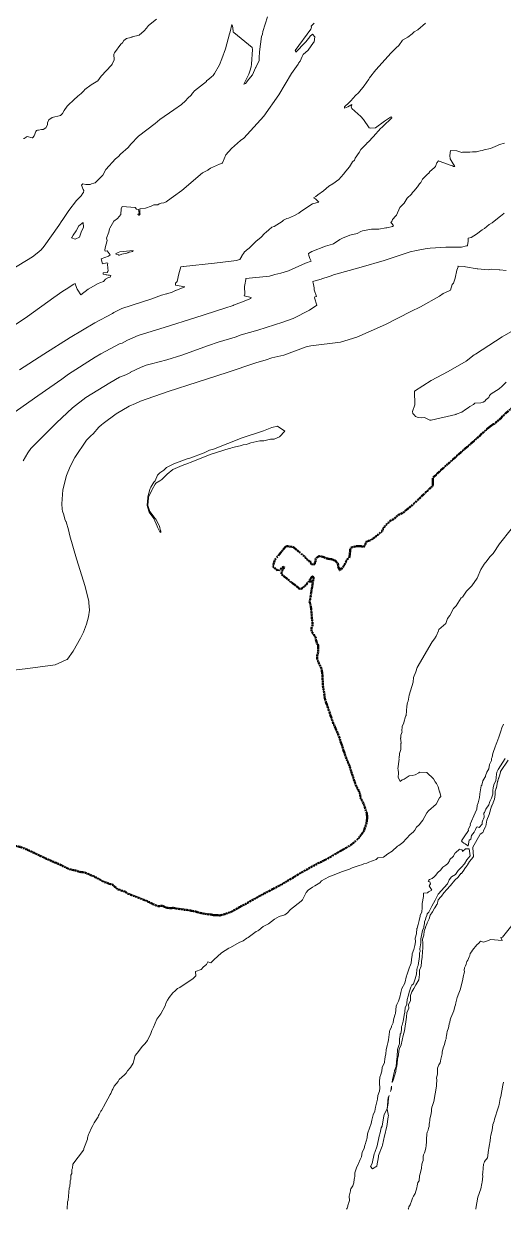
# Model space of a CAD drawing. Header units: metres. Extents: x 808604 to 810125, y 9157736 to 9158882.
# Drawn here: x 809491 to 809715, y 9157743 to 9158294 of the extents above; entities that cross this region are included whole.
import ezdxf

# ---------------------------------------------------------------- set-up
doc = ezdxf.new("R2010")
doc.units = ezdxf.units.M
doc.linetypes.add('ACAD_ISO08W100', pattern=[36, 24, -3, 6, -3])
doc.linetypes.add('PHANTOM2', pattern=[1.25, 0.625, -0.125, 0.125, -0.125, 0.125, -0.125])
doc.layers.add('AA L BOT', color=148, linetype='ACAD_ISO08W100')
doc.layers.add('C-TOPO-MAJR', color=9, linetype='Continuous')

msp = doc.modelspace()

# ---------------------------------------------------------------- linework, layer by layer
at = {"layer": 'AA L BOT', "color": 11, "linetype": 'PHANTOM2', "lineweight": 50, "flags": 128}
msp.add_lwpolyline([(809377.38, 9157742.54), (809375.76, 9157751.99), (809374.04, 9157764.51), (809373.86, 9157764.87), (809373.57, 9157767.57), (809373.46, 9157771.08), (809373.67, 9157772.34), (809373.45, 9157776.12), (809373.51, 9157790.1), (809373.53, 9157800.07), (809373.86, 9157810.93), (809373.55, 9157816.18), (809373.61, 9157816.98), (809373.51, 9157817.85), (809371.33, 9157827.13), (809364.39, 9157840.33), (809362.47, 9157843.08), (809356.08, 9157853.57), (809353.66, 9157859.44), (809353.48, 9157860.34), (809352.91, 9157865.09), (809352.88, 9157868.72), (809353.55, 9157874.19), (809353.74, 9157875.31), (809354.26, 9157875.46), (809357.28, 9157874.72), (809359.22, 9157873.83), (809363.82, 9157872.6), (809363.94, 9157873.83), (809364.82, 9157876.56), (809365.24, 9157875.76), (809365.95, 9157875.54), (809367.3, 9157879.42), (809367.87, 9157880.51), (809370.02, 9157885.43), (809373.55, 9157891.86), (809376.47, 9157896.13), (809379.58, 9157898.55), (809386, 9157901.88), (809389.42, 9157902.94), (809394.44, 9157903.37), (809408.46, 9157903.15), (809415.32, 9157903.32), (809422.92, 9157902.97), (809424.88, 9157903.1), (809438.9, 9157901.93), (809441.25, 9157901.86), (809438.8, 9157902.2), (809425.38, 9157903.82), (809413.95, 9157905.57), (809403.87, 9157907.05), (809395.06, 9157917.61), (809388.93, 9157917.81), (809383.84, 9157918.44), (809383.31, 9157918.7), (809388.26, 9157918.66), (809388.88, 9157918.78), (809395.42, 9157919.13), (809395.43, 9157919.14), (809395.47, 9157919.14), (809395.46, 9157919.14), (809395.51, 9157919.14), (809401.97, 9157919.62), (809406.46, 9157919.33), (809406.8, 9157919.44), (809408.19, 9157919.45), (809418.93, 9157918.63), (809419.7, 9157918.87), (809428.14, 9157918.68), (809431.45, 9157917.93), (809436.55, 9157917.45), (809446.69, 9157916.67), (809461.46, 9157915.12), (809464.45, 9157914.8), (809466.03, 9157914.82), (809475.8, 9157914.18), (809480.82, 9157913.4), (809482.36, 9157912.87), (809489.92, 9157911.18), (809493.86, 9157909.56), (809494.21, 9157909.35), (809503.76, 9157904.87), (809507.41, 9157903.38), (809512.32, 9157900.97), (809514.91, 9157900.36), (809515.19, 9157900.23), (809515.76, 9157900.17), (809517.52, 9157899.65), (809519.4, 9157899.32), (809520.11, 9157899.15), (809522.94, 9157897.95), (809523.57, 9157897.77), (809528.42, 9157895.12), (809529.57, 9157894.61), (809532.64, 9157893.67), (809535.09, 9157891.54), (809535.29, 9157891.45), (809538.74, 9157890.32), (809539.52, 9157889.6), (809548.07, 9157886.32), (809553.04, 9157883.92), (809553.85, 9157883.61), (809555.72, 9157883.82), (809556.11, 9157883.72), (809557.87, 9157882.94), (809559.42, 9157882.74), (809561.15, 9157882.82), (809562.28, 9157882.53), (809564.62, 9157882.26), (809565.78, 9157882.02), (809566.94, 9157881.97), (809571.46, 9157881.1), (809574.69, 9157880.21), (809578, 9157879.7), (809578.76, 9157879.71), (809578.89, 9157879.64), (809579.19, 9157879.62), (809579.93, 9157879.41), (809580.4, 9157879.48), (809582.72, 9157879.34), (809585.76, 9157880.16), (809588.06, 9157881.06), (809591.03, 9157882.7), (809602.28, 9157888.95), (809611.56, 9157893.82), (809620.54, 9157899.22), (809628.16, 9157903.47), (809628.51, 9157903.59), (809633.15, 9157905.92), (809643.96, 9157912.33), (809646.92, 9157914.86), (809649.7, 9157918.49), (809650.99, 9157922.47), (809651.27, 9157924.59), (809651.15, 9157926.79), (809650.3, 9157929.31), (809650.24, 9157929.62), (809649.95, 9157930.6), (809648.09, 9157934.28), (809648.15, 9157934.49), (809647.87, 9157936.21), (809645.82, 9157940.37), (809642.76, 9157949.73), (809642.05, 9157951.14), (809640.36, 9157955.89), (809639.45, 9157958.8), (809639.32, 9157959.05), (809638.93, 9157960.15), (809638.76, 9157960.94), (809637.61, 9157964.1), (809636.51, 9157966.44), (809636.23, 9157967.27), (809635.89, 9157968.02), (809635.43, 9157968.42), (809635.41, 9157968.96), (809631.67, 9157979.92), (809630.65, 9157986.44), (809630.45, 9157991.22), (809630.16, 9157993.36), (809629.87, 9157994.53), (809628, 9157998.44), (809627.97, 9157998.51), (809627.96, 9157998.55), (809628.01, 9158000.25), (809628.52, 9158001.98), (809628.46, 9158005.06), (809628.35, 9158005.49), (809627.89, 9158005.89), (809627.31, 9158008.43), (809627.16, 9158008.88), (809625.32, 9158011.71), (809625.43, 9158012.95), (809625.42, 9158013.07), (809625.44, 9158013.8), (809625.67, 9158013.95), (809625.83, 9158014.29), (809625.82, 9158015.87), (809625.63, 9158016.72), (809625.6, 9158017.01), (809625.21, 9158022.07), (809625.21, 9158022.09), (809625.21, 9158022.19), (809624.8, 9158024.01), (809624.82, 9158024.32), (809624.45, 9158025.3), (809624.61, 9158025.87), (809626, 9158034.49), (809626.03, 9158034.61), (809626.38, 9158036.73), (809626.02, 9158037.01), (809625.74, 9158037.12), (809625.73, 9158037.12), (809624.45, 9158035.46), (809625.72, 9158034.65), (809624.07, 9158034.84), (809623.12, 9158033.55), (809622.16, 9158032.45), (809621.84, 9158032.35), (809620.95, 9158031.53), (809620.66, 9158031.49), (809620.32, 9158031.33), (809620.02, 9158031.24), (809619.84, 9158031.33), (809619.66, 9158031.35), (809619.03, 9158032.08), (809616.7, 9158033.85), (809616.29, 9158034.21), (809616.2, 9158034.24), (809616.1, 9158034.35), (809615.83, 9158034.5), (809611.52, 9158038.06), (809611.32, 9158038.37), (809611.97, 9158040.76), (809611.97, 9158040.76), (809612.78, 9158041.18), (809612.52, 9158041.67), (809612.06, 9158041.52), (809609.8, 9158039.68), (809607.38, 9158041.74), (809607.38, 9158041.74), (809607.38, 9158041.74), (809607.38, 9158041.74), (809608.18, 9158044.38), (809608.18, 9158044.6), (809608.37, 9158044.93), (809613.09, 9158050.78), (809613.1, 9158050.8), (809613.81, 9158051.29), (809616.84, 9158050.82), (809616.94, 9158050.75), (809616.94, 9158050.75), (809616.94, 9158050.74), (809622.44, 9158046.13), (809622.74, 9158045.62), (809622.9, 9158045.28), (809623.74, 9158044.71), (809624.4, 9158044.05), (809625.19, 9158043.86), (809624.88, 9158043.47), (809625.35, 9158042.75), (809626.96, 9158042.88), (809626.87, 9158043.56), (809627.16, 9158044), (809627.32, 9158045.49), (809629.05, 9158046.74), (809629.12, 9158046.64), (809630.71, 9158046.28), (809632.29, 9158045.53), (809632.76, 9158045.52), (809633.22, 9158045.3), (809634.53, 9158045.2), (809636.56, 9158044.38), (809637.54, 9158043.27), (809637.93, 9158041.08), (809638.39, 9158040.17), (809638.42, 9158040.07), (809638.43, 9158040.06), (809638.48, 9158040.06), (809638.66, 9158040.15), (809637.93, 9158041.08), (809639.39, 9158040.48), (809639.44, 9158040.51), (809640.41, 9158042.12), (809640.45, 9158042.28), (809641.01, 9158043.1), (809641.29, 9158043.79), (809642.04, 9158045.11), (809642.93, 9158045.83), (809643.17, 9158047.15), (809643.3, 9158048.62), (809643.33, 9158049.73), (809643.52, 9158050.09), (809643.68, 9158050.48), (809645.72, 9158051.09), (809645.74, 9158051.12), (809645.79, 9158051.15), (809648.09, 9158051.21), (809648.15, 9158051.25), (809648.84, 9158051.09), (809649.47, 9158050.72), (809649.73, 9158050.95), (809649.74, 9158050.96), (809651.13, 9158053.51), (809653.05, 9158054.05), (809655.07, 9158055.54), (809658.22, 9158058.24), (809658.42, 9158058.75), (809659.48, 9158060.49), (809659.82, 9158060.82), (809660.87, 9158062.02), (809661.29, 9158062.23), (809662.01, 9158063), (809663.97, 9158064.01), (809665.45, 9158065.54), (809667.33, 9158066.45), (809668.34, 9158067.08), (809672.91, 9158070.89), (809681.89, 9158079.45), (809681.79, 9158083.02), (809688.49, 9158089.2), (809688.66, 9158089.31), (809692.87, 9158093.02), (809693.06, 9158093.25), (809703.72, 9158102.61), (809703.95, 9158102.78), (809704.13, 9158103.15), (809708.81, 9158107.2), (809709.08, 9158107.27), (809709.26, 9158107.53), (809711.01, 9158108.5), (809711.48, 9158109.06), (809713.85, 9158110.97), (809713.87, 9158111.34), (809715.63, 9158112.91), (809715.76, 9158113.09), (809722.57, 9158118.92), (809731.38, 9158127.04), (809734.05, 9158129.02), (809742.99, 9158134.32), (809744.68, 9158135.57), (809746.59, 9158136.6), (809755.09, 9158140.34), (809756.3, 9158140.98), (809757.83, 9158141.4), (809763.95, 9158144.12), (809765.68, 9158145.19), (809770.77, 9158147.57), (809776.41, 9158150.3), (809785.7, 9158151.46), (809789.53, 9158152.28), (809796.35, 9158153.14), (809803.47, 9158153.37), (809811.67, 9158153.65), (809816.05, 9158153.65), (809824.8, 9158153.65), (809832.45, 9158153.1), (809842.02, 9158152.01), (809852.41, 9158150.91), (809860.07, 9158150.91), (809881.32, 9158144.07), (809889.79, 9158140.01), (809896.63, 9158136.7), (809900.76, 9158136.09), (809905.16, 9158134.4), (809908.7, 9158130.53), (809917.54, 9158127.07), (809923.6, 9158124.99), (809929.84, 9158121.87), (809934.52, 9158119.96), (809939.72, 9158117.37), (809943.85, 9158114.84), (809945.09, 9158114.08), (809950.12, 9158112.17), (809955.84, 9158109.74), (809961.21, 9158107.49), (809966.75, 9158105.76), (809972.47, 9158103.51), (809979.4, 9158100.74), (809984.43, 9158098.83), (809992.06, 9158093.6), (809999.66, 9158086.89), (810007.15, 9158080.28), (810015.53, 9158073.67), (810023.9, 9158066.84), (810033.82, 9158061.33), (810037.24, 9158059.02), (810044.73, 9158052.52), (810041.58, 9158052.69), (810051.94, 9158046.19), (810059.55, 9158041.02), (810066.16, 9158034.85), (810069.79, 9158032.76), (810081.25, 9158026.15), (810084.78, 9158024.49), (810091.63, 9158018.84), (810098.86, 9158014.96), (810104.15, 9158012.32), (810109.44, 9158008.44), (810116.84, 9158004.74), (810123.19, 9158001.57), (810124.92, 9158000.48)], dxfattribs=at)
at = {"layer": 'C-TOPO-MAJR', "color": 9, "linetype": 'Continuous', "lineweight": 5}
for points, elevation in [([(809481.69, 9158150.35), (809493.15, 9158158.15), (809505.32, 9158166.9), (809509.59, 9158169.99), (809511.16, 9158170.87), (809514.7, 9158173.22), (809515.23, 9158173.5), (809515.52, 9158172.94), (809516.3, 9158170.87), (809516.54, 9158170.35), (809517.87, 9158168.24), (809521.36, 9158170.78), (809525.97, 9158173.51), (809526.8, 9158173.73), (809528.44, 9158174.42), (809528.5, 9158174.46), (809528.58, 9158174.5), (809528.58, 9158174.54), (809529.38, 9158175.52), (809530.77, 9158176.21), (809531.58, 9158176.41), (809531.93, 9158177.24), (809531.3, 9158177.38), (809530.66, 9158177.41), (809529.71, 9158177.59), (809529.73, 9158177.7), (809528.37, 9158177.91), (809528.38, 9158178.47), (809530.39, 9158178.6), (809530.37, 9158179.12), (809530.69, 9158179.23), (809530.34, 9158182.31), (809530.52, 9158182.96), (809530.1, 9158183.06), (809527.96, 9158182.68), (809527.38, 9158185.04), (809530.79, 9158186.27), (809531.58, 9158186.77), (809530.14, 9158188.74), (809529.26, 9158188.52), (809529.11, 9158189.01), (809529.22, 9158190.08), (809530.22, 9158193.45), (809529.92, 9158194.65), (809531.03, 9158197.33), (809531.23, 9158198.9), (809531.39, 9158199.28), (809533.32, 9158202.47), (809534.99, 9158203.79), (809536.5, 9158205.66), (809536.69, 9158208.22), (809537.18, 9158209.33), (809543.21, 9158208.86), (809543.91, 9158208.07), (809544.81, 9158207.87), (809545.18, 9158206.04), (809544.56, 9158205.68), (809544.91, 9158205.36), (809545.25, 9158205.27), (809545.24, 9158205.38), (809545.53, 9158205.87), (809545.46, 9158206.06), (809545.47, 9158208.26), (809548, 9158208.56), (809550.7, 9158209.44), (809551.29, 9158209.81), (809551.98, 9158210.12), (809553.79, 9158210.07), (809554.47, 9158210.56), (809555.4, 9158210.87), (809556.61, 9158211.08), (809557.7, 9158211.47), (809559.94, 9158213.24), (809561.07, 9158213.96), (809565.03, 9158216.72), (809574.66, 9158225.02), (809577.09, 9158226.25), (809577.28, 9158226.37), (809578.25, 9158227.18), (809582.52, 9158229.11), (809583.74, 9158229.48), (809583.85, 9158229.63), (809585.47, 9158233.44), (809588.06, 9158236.29), (809592.28, 9158240.02), (809593.82, 9158241.19), (809603.15, 9158251.44), (809610.15, 9158261.24), (809616.08, 9158271.3), (809619.11, 9158275.64), (809619.37, 9158276.07), (809620.07, 9158277.03), (809620.97, 9158279.22), (809621.45, 9158280.05), (809623.76, 9158282.1), (809626.29, 9158285.71), (809626.54, 9158285.97), (809626.91, 9158288.28), (809625.82, 9158289.54), (809624.56, 9158288.41), (809624.6, 9158288.34), (809622.76, 9158285.97), (809622.39, 9158285.68), (809618.11, 9158281.13), (809618, 9158281.5), (809617.7, 9158281.95), (809625.09, 9158291.84), (809625.31, 9158292.76), (809625.26, 9158293.29), (809626.56, 9158294.74)], 2790), ([(809485.57, 9158179.86), (809495.41, 9158185.92), (809497.62, 9158187.58), (809497.62, 9158187.58), (809499.43, 9158189.21), (809500.91, 9158190.79), (809507.63, 9158200.42), (809509.15, 9158202.65), (809509.32, 9158202.85), (809512.4, 9158207.54), (809516, 9158212.14), (809516.07, 9158212.25), (809516.69, 9158212.93), (809516.84, 9158213.07), (809518.07, 9158214.36), (809518.84, 9158215.54), (809519.15, 9158215.92), (809519.27, 9158216.82), (809519.05, 9158217.19), (809518.33, 9158219.2), (809518.91, 9158219.83), (809520.24, 9158219.53), (809521.02, 9158219.5), (809522.24, 9158219.54), (809522.88, 9158219.81), (809523.98, 9158220.12), (809524.55, 9158220.38), (809527.69, 9158223.4), (809528.14, 9158223.93), (809529.53, 9158226.53), (809534.16, 9158231.45), (809535.53, 9158232.66), (809536.48, 9158233.67), (809539.94, 9158236.84), (809541.23, 9158238.37), (809544.74, 9158242.08), (809552.62, 9158247.97), (809553.6, 9158248.84), (809553.57, 9158248.92), (809554.79, 9158249.84), (809561.31, 9158254.29), (809564.75, 9158256.8), (809566.76, 9158258.53), (809567.75, 9158259.7), (809569.28, 9158261.1), (809569.92, 9158262.02), (809570.15, 9158262.22), (809570.92, 9158263.13), (809576.43, 9158267.55), (809576.46, 9158267.78), (809577.62, 9158268.65), (809578.77, 9158269.71), (809579.54, 9158270.32), (809579.54, 9158270.32), (809580.2, 9158271.28), (809582.44, 9158275.29), (809583.64, 9158278.01), (809585.38, 9158282.66), (809587.15, 9158289.68), (809587.51, 9158290.68), (809588.27, 9158294.03), (809588.62, 9158293.43), (809588.87, 9158291.16), (809588.86, 9158290.53), (809589.18, 9158290.4), (809589.2, 9158290.38), (809589.23, 9158290.36), (809597.8, 9158283.31), (809597.84, 9158282.47), (809597.37, 9158275.63), (809597.19, 9158274.39), (809596.69, 9158272.33), (809596.22, 9158270.94), (809593.87, 9158266.32), (809594.37, 9158266.48), (809594.6, 9158266.51), (809595.43, 9158267.57), (809595.47, 9158267.62), (809597.93, 9158270.66), (809599.27, 9158273.95), (809599.4, 9158274.08), (809600.98, 9158277.31), (809601.06, 9158277.87), (809601.01, 9158278.46), (809601.14, 9158281.28), (809602.07, 9158288.43), (809602.46, 9158289.56), (809602.64, 9158290.85), (809604.79, 9158297.56)], 2800), ([(809489.43, 9158133.37), (809500.67, 9158140.65), (809512.98, 9158148.35), (809524.52, 9158155.12), (809532.64, 9158159.56), (809533.25, 9158159.99), (809537.11, 9158161.87), (809550.94, 9158166.41), (809555.55, 9158168.06), (809557.78, 9158168.64), (809557.94, 9158168.71), (809560.43, 9158169.46), (809562.09, 9158170.24), (809562.21, 9158170.25), (809566.42, 9158171.91), (809562.06, 9158172.7), (809562.05, 9158173.65), (809562.33, 9158174.03), (809562.82, 9158174.39), (809563.51, 9158178.02), (809564.53, 9158181.23), (809564.58, 9158181.29), (809565.55, 9158181.4), (809565.82, 9158181.41), (809580.11, 9158182.92), (809589.17, 9158184.04), (809590.34, 9158184.23), (809592.01, 9158184.63), (809592.86, 9158186.14), (809592.88, 9158186.38), (809593.97, 9158187.93), (809594.05, 9158188.08), (809595.79, 9158189.62), (809596.17, 9158189.76), (809599.46, 9158193.05), (809601.84, 9158195.09), (809603.44, 9158196.74), (809604.28, 9158197.38), (809605.41, 9158198.44), (809606.91, 9158199.66), (809607.9, 9158200.04), (809611.63, 9158202.4), (809612.33, 9158202.99), (809613.88, 9158203.77), (809614.58, 9158203.89), (809617.41, 9158205.1), (809619.4, 9158206.2), (809620.46, 9158207.02), (809625.79, 9158210.54), (809628.74, 9158211.3), (809627.17, 9158212.92), (809626.23, 9158213.39), (809627.3, 9158213.96), (809628.29, 9158214.8), (809630.93, 9158216.65), (809633.36, 9158218.74), (809635.36, 9158219.84), (809638.1, 9158221.97), (809640.27, 9158224.32), (809641.28, 9158225.72), (809643.03, 9158227.8), (809644.48, 9158230.19), (809645.38, 9158230.83), (809645.73, 9158231.77), (809647.57, 9158234.42), (809648.31, 9158235.93), (809650.91, 9158238.45), (809651.3, 9158238.94), (809651.82, 9158239.37), (809654.04, 9158241.69), (809657.7, 9158245.8), (809658.13, 9158246.17), (809658.33, 9158246.31), (809658.51, 9158246.59), (809662.72, 9158250.62), (809662.74, 9158250.69), (809662.57, 9158251.14), (809662.31, 9158250.98), (809662.21, 9158250.93), (809659.33, 9158249.1), (809655.15, 9158245.9), (809652.79, 9158245.72), (809652.25, 9158245.88), (809649.57, 9158249.83), (809648.26, 9158251.26), (809644.15, 9158254.97), (809643.79, 9158255.67), (809644.07, 9158256.65), (809644.07, 9158256.78), (809642.21, 9158255.77), (809640.75, 9158255.11), (809640.73, 9158255.65), (809640.77, 9158255.77), (809642.97, 9158257.75), (809643.18, 9158258), (809643.32, 9158258.23), (809643.65, 9158258.52), (809645.82, 9158260.99), (809647.24, 9158262.28), (809649.85, 9158265.44), (809652.11, 9158268.66), (809652.38, 9158269.16), (809655.24, 9158273), (809662.47, 9158280.93), (809665.28, 9158283.61), (809665.53, 9158283.75), (809665.99, 9158284.2), (809667.74, 9158286.75), (809670.14, 9158288.11), (809672.18, 9158289.72), (809673.11, 9158290.59), (809674.8, 9158291.62), (809678.46, 9158294.63)], 2780), ([(809491.24, 9158240.93), (809491.61, 9158240.94), (809492.98, 9158241.85), (809495.21, 9158241.27), (809495.39, 9158241.24), (809495.66, 9158241.45), (809496.23, 9158242.15), (809497.03, 9158244.2), (809497.37, 9158244.66), (809497.73, 9158244.9), (809498.2, 9158244.88), (809499.58, 9158245.11), (809500.39, 9158245.13), (809501.63, 9158245.9), (809502.35, 9158247.27), (809502.37, 9158248.21), (809503.02, 9158249.65), (809504.63, 9158250.7), (809508.54, 9158251.71), (809509.38, 9158252.68), (809510.16, 9158254.09), (809511.51, 9158255.96), (809511.69, 9158256.12), (809512.55, 9158256.99), (809514.24, 9158258.47), (809514.65, 9158259.04), (809516.52, 9158260.76), (809518.06, 9158261.92), (809519.28, 9158263.25), (809519.82, 9158263.72), (809522.82, 9158265.98), (809525.06, 9158267.3), (809525.88, 9158267.9), (809527.41, 9158270.02), (809532.24, 9158275.16), (809532.49, 9158275.51), (809533.42, 9158277.66), (809533.34, 9158280.21), (809533.55, 9158280.88), (809536.5, 9158284.86), (809537.33, 9158285.59), (809537.95, 9158286.57), (809539.22, 9158287.56), (809541.21, 9158287.95), (809541.76, 9158288.23), (809541.81, 9158288.31), (809545.07, 9158289.04), (809545.09, 9158289.05), (809547.39, 9158291.04), (809548.56, 9158292.38), (809549.45, 9158293.61), (809553.16, 9158296.48)], 2810), ([(809485.82, 9158112.68), (809497.89, 9158121.24), (809509.08, 9158128.94), (809512.13, 9158131.21), (809524.58, 9158139.17), (809527.25, 9158140.82), (809535.91, 9158145.33), (809537.17, 9158145.77), (809539.64, 9158147.1), (809544.59, 9158149.24), (809557.2, 9158153.1), (809571.06, 9158157.54), (809585.07, 9158162.07), (809588.85, 9158163.31), (809589.05, 9158163.42), (809592.77, 9158164.74), (809592.8, 9158164.77), (809597.12, 9158166.44), (809597.12, 9158166.61), (809597.2, 9158166.91), (809594.04, 9158167.76), (809594.3, 9158168.45), (809594.2, 9158172.16), (809594.25, 9158172.81), (809594.75, 9158175.36), (809594.77, 9158175.71), (809594.76, 9158175.79), (809605.74, 9158176.93), (809608.31, 9158177.74), (809611.06, 9158178.36), (809614.7, 9158179.46), (809622.58, 9158183.01), (809625.16, 9158183.85), (809624.56, 9158185.13), (809624.1, 9158186.57), (809623.93, 9158187.5), (809625.47, 9158188.36), (809631.92, 9158190.94), (809635.11, 9158191.74), (809635.53, 9158191.88), (809638.55, 9158193.94), (809639.86, 9158194.64), (809643.2, 9158196.02), (809646.59, 9158196.73), (809648.4, 9158197.68), (809649.11, 9158197.93), (809653.25, 9158198.72), (809656.71, 9158198.73), (809659.91, 9158199.35), (809660.16, 9158199.35), (809660.48, 9158199.4), (809663.06, 9158200.05), (809663.58, 9158200.28), (809663.22, 9158200.76), (809662.98, 9158201.21), (809662.24, 9158201.88), (809662.78, 9158202.39), (809663.13, 9158203.29), (809664.57, 9158204.99), (809665, 9158205.25), (809666.49, 9158208.85), (809668.55, 9158210.93), (809669.87, 9158213.26), (809671.98, 9158215.01), (809672.45, 9158215.91), (809673.07, 9158216.44), (809674.77, 9158218.43), (809675.57, 9158219.91), (809676.24, 9158220.54), (809677.08, 9158222.05), (809679.35, 9158224.42), (809679.96, 9158224.91), (809680.46, 9158225.56), (809682.53, 9158227.27), (809683.15, 9158227.93), (809683.28, 9158228.38), (809683.79, 9158229.66), (809684.44, 9158230.57), (809684.87, 9158230.51), (809690.46, 9158228.36), (809691.02, 9158228.21), (809691.44, 9158227.96), (809692.07, 9158227.94), (809691.91, 9158228.33), (809691.34, 9158229.13), (809689.85, 9158231.53), (809689.74, 9158233.08), (809690.15, 9158235.34), (809693.05, 9158235.23), (809695.42, 9158234.54), (809695.66, 9158234.58), (809697.98, 9158234.65), (809699.05, 9158234.59), (809700.35, 9158234.77), (809702.22, 9158234.85), (809703.9, 9158235.3), (809704.86, 9158235.41), (809705.81, 9158235.7), (809708.73, 9158236.29), (809712, 9158237.67), (809712.96, 9158238.21), (809715.2, 9158238.83)], 2770), ([(809491.02, 9158091.01), (809493.26, 9158094.71), (809494.66, 9158096.63), (809504.2, 9158106.19), (809506.55, 9158108.64), (809514.05, 9158115.54), (809520.25, 9158120.37), (809531.42, 9158127.3), (809535.99, 9158129.82), (809538.88, 9158131), (809541.04, 9158132.13), (809541.1, 9158132.17), (809545.79, 9158134.4), (809548.44, 9158135.49), (809550.85, 9158136.14), (809557.96, 9158137.88), (809565.05, 9158140.07), (809577.35, 9158144.6), (809581.83, 9158146.19), (809589.86, 9158148.47), (809592.67, 9158149.52), (809600.4, 9158151.74), (809612.08, 9158155.43), (809616.74, 9158157.24), (809624.49, 9158161.15), (809627.89, 9158163.39), (809626.79, 9158166.85), (809626.93, 9158167.31), (809627.7, 9158167.48), (809626.65, 9158170.57), (809626.56, 9158171.4), (809626.06, 9158173.83), (809625.91, 9158174.15), (809625.9, 9158174.42), (809626.48, 9158174.64), (809629.82, 9158175.54), (809630.21, 9158175.68), (809633.55, 9158176.76), (809634.5, 9158176.99), (809635.66, 9158177.45), (809648.5, 9158181.15), (809659.21, 9158184.14), (809671.33, 9158188.2), (809674.17, 9158188.84), (809674.17, 9158188.85), (809676.58, 9158189.34), (809676.58, 9158189.34), (809679.16, 9158189.75), (809679.16, 9158189.75), (809679.16, 9158189.75), (809680.68, 9158189.93), (809687.83, 9158190.45), (809695.18, 9158190.45), (809697.58, 9158191.03), (809697.7, 9158191.02), (809697.93, 9158190.99), (809698.01, 9158191.23), (809698.38, 9158193.26), (809698.38, 9158193.34), (809698.32, 9158194.57), (809699.7, 9158194.85), (809702.24, 9158196.53), (809704.76, 9158198.54), (809705.92, 9158199.13), (809708.14, 9158200.99), (809709.41, 9158201.69), (809713.53, 9158204.99), (809714.05, 9158205.35), (809715.06, 9158206.23)], 2760), ([(809480.11, 9157992.7), (809493.19, 9157994.21), (809506.06, 9157995.92), (809511.13, 9157998.26), (809511.58, 9157998.41), (809511.77, 9157998.63), (809514.41, 9158002.34), (809517.86, 9158008.32), (809519.14, 9158011.23), (809520.54, 9158014.86), (809521.47, 9158018.26), (809522.03, 9158021.47), (809521.66, 9158024.86), (809521.68, 9158025.46), (809520.02, 9158032.47), (809515.96, 9158045.33), (809512.75, 9158056.05), (809512.16, 9158058.81), (809511.04, 9158062.62), (809511.03, 9158062.63), (809510.99, 9158062.74), (809510.5, 9158063.81), (809510.05, 9158065.74), (809509.36, 9158067.54), (809509.21, 9158068.47), (809509.04, 9158070.96), (809509.55, 9158077.42), (809511.22, 9158084.04), (809512.91, 9158088.23), (809515.19, 9158092.47), (809520.61, 9158100.49), (809522.58, 9158102.6), (809523.69, 9158103.54), (809526.4, 9158106.62), (809527.62, 9158107.65), (809528.35, 9158108.37), (809534.39, 9158112.8), (809540.46, 9158116.45), (809543.43, 9158117.58), (809545.8, 9158118.78), (809558.6, 9158123.22), (809572.18, 9158127.5), (809586.16, 9158132.08), (809599.45, 9158136.6), (809604.26, 9158137.9), (809606.89, 9158138.86), (809612.41, 9158140.15), (809622.85, 9158144.04), (809625.02, 9158144.48), (809638.81, 9158146.21), (809646.41, 9158148.47), (809659.84, 9158154.47), (809671.57, 9158160.5), (809676.09, 9158162.66), (809685, 9158167.62), (809686.59, 9158168.79), (809689.1, 9158169.93), (809689.21, 9158169.99), (809690.05, 9158170.39), (809690.85, 9158173), (809691.49, 9158173.7), (809692.28, 9158175.96), (809693.01, 9158179.66), (809693.58, 9158181.19), (809693.57, 9158181.44), (809693.55, 9158181.48), (809696.44, 9158181.36), (809697.12, 9158181.21), (809702.57, 9158180.35), (809702.57, 9158180.35), (809702.85, 9158180.33), (809707.55, 9158179.83), (809709.14, 9158180.18), (809712.77, 9158179.79), (809713.01, 9158179.8), (809716.04, 9158179.59)], 2750), ([(809716.07, 9158127.54), (809714.17, 9158125.68), (809712.67, 9158124.47), (809709.05, 9158122.07), (809708.3, 9158121.37), (809707.9, 9158120.5), (809706.7, 9158119.49), (809705.99, 9158118.77), (809705.29, 9158118.19), (809704.24, 9158117.98), (809701.45, 9158117.72), (809700.73, 9158117.1), (809699.08, 9158116.27), (809698.28, 9158115.59), (809697, 9158114.9), (809695.4, 9158113.53), (809692.75, 9158112.67), (809692.49, 9158112.49), (809681.04, 9158109.89), (809680.53, 9158109.92), (809678.02, 9158111.16), (809676.47, 9158111), (809675.01, 9158111.12), (809673.74, 9158111.51), (809673.3, 9158112.21), (809672.51, 9158112.98), (809672.4, 9158113.83), (809673.42, 9158117.06), (809673.33, 9158123.37), (809681.11, 9158128.26), (809688.97, 9158132.53), (809697.42, 9158137.38), (809701.03, 9158140.28), (809701.68, 9158140.63), (809714.07, 9158148.66), (809721.37, 9158152.84)], 2740), ([(809511.53, 9157742.54), (809511.77, 9157746.08), (809512.06, 9157746.78), (809512.5, 9157752.38), (809512.77, 9157753.14), (809512.93, 9157755.11), (809513.04, 9157755.82), (809513.26, 9157756.5), (809513.36, 9157758.5), (809513.68, 9157759.17), (809513.83, 9157761), (809514.01, 9157761.72), (809514.22, 9157763.51), (809519.11, 9157770), (809519.32, 9157770.53), (809519.36, 9157770.8), (809519.7, 9157771.54), (809521, 9157775.19), (809521.08, 9157775.8), (809521.55, 9157777.42), (809521.83, 9157777.95), (809522.93, 9157780.45), (809523.58, 9157781.5), (809524.19, 9157782.71), (809525.95, 9157785.63), (809526.17, 9157786.2), (809526.5, 9157786.68), (809527.31, 9157788.16), (809527.54, 9157788.48), (809528.38, 9157789.87), (809528.54, 9157790.28), (809531.56, 9157796.02), (809531.85, 9157796.48), (809532.55, 9157798.02), (809532.82, 9157798.47), (809533.48, 9157799.86), (809535.29, 9157802.06), (809535.84, 9157802.93), (809538.27, 9157805.08), (809539.04, 9157805.88), (809539.71, 9157807.02), (809541.15, 9157808.54), (809542.29, 9157810.53), (809543.24, 9157814.12), (809544.13, 9157815.21), (809546.63, 9157818.43), (809547.8, 9157819.63), (809548.92, 9157821.08), (809550.52, 9157824.43), (809551.04, 9157825.83), (809551.84, 9157827.3), (809553.35, 9157830.98), (809555.12, 9157833.48), (809557.26, 9157837.29), (809557.73, 9157838.79), (809558.35, 9157839.95), (809559.13, 9157841.16), (809560.72, 9157843.23), (809561.86, 9157844.17), (809562.89, 9157845.29), (809564.04, 9157845.83), (809570.22, 9157850.01), (809570.53, 9157850.26), (809570.72, 9157850.45), (809571.06, 9157850.74), (809571.46, 9157851.23), (809571.37, 9157853.29), (809573.97, 9157854.19), (809575.08, 9157855.33), (809576.4, 9157856.48), (809577.12, 9157857.7), (809578.55, 9157857.22), (809579.94, 9157858.73), (809583.48, 9157861.95), (809586.88, 9157864.17), (809587.59, 9157864.4), (809591.61, 9157866.67), (809593.51, 9157867.48), (809595.19, 9157868.7), (809595.8, 9157869.02), (809599.65, 9157871.92), (809600.42, 9157872.17), (809600.87, 9157872.49), (809602.92, 9157874.12), (809605.34, 9157875.47), (809608.12, 9157877.63), (809610.27, 9157878.86), (809612.95, 9157879.61), (809614.25, 9157880.53), (809615.54, 9157882.13), (809620.48, 9157885.96), (809621.18, 9157886.66), (809622.84, 9157890.01), (809623.73, 9157891.02), (809625.84, 9157892.51), (809626.9, 9157893.07), (809629.19, 9157894.5), (809630.08, 9157895.37), (809633.48, 9157897.35), (809635.96, 9157898.23), (809639.4, 9157899.7), (809643.1, 9157900.93), (809644.27, 9157901.55), (809647.57, 9157902.61), (809648.59, 9157902.86), (809649.74, 9157903.37), (809651.11, 9157903.69), (809652.02, 9157904.18), (809655.39, 9157905.44), (809656.23, 9157906.11), (809658.87, 9157906.52), (809659.48, 9157906.93), (809660.88, 9157908.08), (809662.89, 9157909.32), (809665.41, 9157911.57), (809666.05, 9157911.94), (809667.84, 9157913.3), (809671.31, 9157917.03), (809672.74, 9157918.1), (809673.47, 9157919.04), (809674.22, 9157920.42), (809675.42, 9157921.53), (809676.6, 9157922.94), (809677.13, 9157923.68), (809679.06, 9157927.06), (809679.88, 9157928.03), (809683.46, 9157931.08), (809684.92, 9157934), (809685.64, 9157934.71), (809685.1, 9157936.75), (809684.94, 9157936.88), (809684.33, 9157939.24), (809683.58, 9157940.7), (809683, 9157941.51), (809682.23, 9157942.9), (809679.13, 9157945.79), (809675.57, 9157945.97), (809675.28, 9157945.77), (809673.65, 9157944.84), (809672.23, 9157944.41), (809670.82, 9157944.38), (809668.52, 9157942.74), (809667.61, 9157942.38), (809666.66, 9157941.64), (809666.63, 9157941.63), (809666.59, 9157941.64), (809665.68, 9157943.66), (809665.94, 9157945.63), (809665.7, 9157947.23), (809665.5, 9157947.58), (809666.13, 9157952.06), (809666.06, 9157952.44), (809666.14, 9157952.69), (809666.34, 9157954.45), (809666.29, 9157954.69), (809666.92, 9157956.5), (809666.97, 9157956.77), (809667.01, 9157959.32), (809667.05, 9157959.52), (809667.14, 9157959.74), (809666.85, 9157961.78), (809666.9, 9157961.98), (809666.92, 9157963.3), (809667.51, 9157964.86), (809667.42, 9157965.15), (809667.62, 9157967.28), (809668.37, 9157968.92), (809668.29, 9157969.17), (809669.15, 9157971.97), (809669.24, 9157972.19), (809669.39, 9157972.43), (809669.73, 9157976.68), (809670.03, 9157978.43), (809670.37, 9157979.01), (809670.88, 9157981.83), (809672.71, 9157987.93), (809672.79, 9157990.01), (809673.9, 9157992.74), (809674.63, 9157994.76), (809681.52, 9158006.74), (809682.55, 9158008.07), (809683.39, 9158009.36), (809684.54, 9158011.81), (809684.64, 9158012.47), (809687.88, 9158015.16), (809688.66, 9158017.62), (809689.8, 9158018.88), (809691.43, 9158022.21), (809692.69, 9158023.4), (809695.11, 9158027.1), (809695.61, 9158027.55), (809697.59, 9158030.3), (809699.96, 9158032.76), (809702.54, 9158036.32), (809704.24, 9158040.41), (809705.75, 9158042.87), (809707.13, 9158044.51), (809708.33, 9158046.24), (809709.91, 9158047.85), (809712.87, 9158052.25), (809718.3, 9158059.1)], 2740), ([(809715.6, 9157952.37), (809712.26, 9157947.25), (809712.02, 9157946.57), (809711.65, 9157945.98), (809711.45, 9157945.13), (809711.11, 9157942.06), (809710.43, 9157940.54), (809709.99, 9157938.93), (809709.74, 9157937.38), (809709.72, 9157935.75), (809709.24, 9157933.94), (809708.43, 9157932.41), (809707.93, 9157930.8), (809706.56, 9157928.78), (809705.95, 9157927.25), (809705.67, 9157926.88), (809705.7, 9157925.1), (809705.45, 9157924.29), (809705.12, 9157923.7), (809704.9, 9157922.79), (809704.86, 9157921.8), (809703.41, 9157920.25), (809702.44, 9157920.55), (809702.24, 9157920.42), (809701.74, 9157919.3), (809701.04, 9157918.05), (809699.86, 9157916.6), (809699.48, 9157914.87), (809698.83, 9157914.35), (809698.24, 9157911.67), (809698.09, 9157911.67), (809697.98, 9157911.83), (809696.93, 9157912.69), (809696.23, 9157913.04), (809695.45, 9157913.6), (809695.21, 9157914.06), (809696.43, 9157915.86), (809696.48, 9157915.91), (809698.45, 9157918.8), (809698.46, 9157918.82), (809698.32, 9157919.32), (809699.39, 9157921.41), (809699.27, 9157921.83), (809701.5, 9157927.08), (809702.38, 9157928.78), (809702.51, 9157930.45), (809702.94, 9157931.77), (809703.39, 9157933.58), (809703.46, 9157933.79), (809703.53, 9157934.01), (809703.75, 9157935.92), (809704.43, 9157939.7), (809704.64, 9157939.97), (809705.17, 9157942.01), (809705.26, 9157942.13), (809705.36, 9157942.24), (809706.32, 9157944.05), (809706.37, 9157944.29), (809706.95, 9157946.08), (809707.9, 9157947.56), (809708.25, 9157949.61), (809709.02, 9157951.19), (809709.12, 9157951.47), (809709.15, 9157951.8), (809709.24, 9157952.38), (809709.37, 9157952.63), (809709.47, 9157952.94), (809709.78, 9157954.73), (809711.04, 9157958.21), (809711.2, 9157958.51), (809711.83, 9157960.27), (809711.99, 9157960.63), (809712.69, 9157962.79), (809712.87, 9157963.19), (809713.59, 9157965.17), (809713.94, 9157966.72), (809714.73, 9157968.32)], 2730), ([(809641.63, 9157742.54), (809641.89, 9157743.1), (809642.05, 9157743.39), (809642.46, 9157744.87), (809642.59, 9157745.23), (809643, 9157746.69), (809642.88, 9157748.72), (809643.55, 9157751.08), (809643.57, 9157751.55), (809643.66, 9157751.99), (809644.57, 9157753.46), (809645, 9157754.84), (809645.27, 9157756.64), (809645.35, 9157756.96), (809645.42, 9157757.31), (809645.54, 9157757.62), (809645.51, 9157759.53), (809646.29, 9157761.89), (809647.08, 9157763.55), (809647.19, 9157763.89), (809647.99, 9157765.77), (809648.66, 9157766.89), (809649.02, 9157769.16), (809649.83, 9157770.8), (809650.23, 9157772.34), (809650.28, 9157772.77), (809650.83, 9157774.2), (809651.21, 9157775.83), (809651.29, 9157776.02), (809651.41, 9157777.74), (809651.52, 9157778.12), (809653.14, 9157782.51), (809653.37, 9157784), (809654.09, 9157786.55), (809654.77, 9157788.21), (809655.12, 9157790.14), (809656.08, 9157793.73), (809656.28, 9157795.52), (809656.98, 9157797.5), (809657.11, 9157798.93), (809657.22, 9157799.27), (809657.02, 9157800.98), (809657.04, 9157802.07), (809657.23, 9157804.07), (809657.37, 9157804.45), (809657.42, 9157804.83), (809658.1, 9157806.84), (809658.31, 9157808.58), (809658.41, 9157809.01), (809659.35, 9157810.7), (809659.41, 9157811.04), (809659.53, 9157812.58), (809659.84, 9157814.28), (809659.95, 9157814.68), (809660.1, 9157816.87), (809660.6, 9157818.64), (809660.71, 9157819.6), (809660.83, 9157819.91), (809661.19, 9157821.5), (809661.63, 9157825.13), (809661.74, 9157825.44), (809661.78, 9157825.8), (809662.57, 9157827.48), (809662.6, 9157827.78), (809663.36, 9157829.4), (809663.44, 9157829.69), (809663.65, 9157831.34), (809664.31, 9157833.44), (809664.45, 9157833.73), (809664.84, 9157837.11), (809665.07, 9157837.82), (809665.83, 9157839.42), (809666.45, 9157841.33), (809666.88, 9157843.43), (809667.42, 9157845.39), (809668.76, 9157847.77), (809669.62, 9157851.23), (809669.79, 9157851.55), (809671.06, 9157855.28), (809671.08, 9157855.58), (809671.7, 9157857.17), (809671.98, 9157858.79), (809672.16, 9157860.9), (809672.26, 9157861.2), (809672.3, 9157861.49), (809672.95, 9157863.4), (809673.46, 9157865.36), (809673.71, 9157866.98), (809673.66, 9157868.71), (809674.21, 9157870.84), (809674.26, 9157871.16), (809674.4, 9157872.88), (809674.37, 9157873.17), (809674.49, 9157873.44), (809675.08, 9157875.14), (809675.54, 9157876.92), (809675.96, 9157878.98), (809676.01, 9157879.36), (809676.68, 9157881.02), (809676.84, 9157882.82), (809676.87, 9157882.96), (809676.9, 9157884.81), (809676.93, 9157884.91), (809677.44, 9157888.14), (809677.45, 9157889.69), (809679.44, 9157889.86), (809679.67, 9157890.15), (809679.85, 9157890.31), (809681.41, 9157891.14), (809680.21, 9157893.05), (809680.75, 9157894.05), (809680.39, 9157894.9), (809679.65, 9157895.13), (809679.97, 9157895.81), (809680.12, 9157895.92), (809680.27, 9157896.01), (809681.5, 9157896.52), (809682.54, 9157897.24), (809683.31, 9157898.05), (809684.09, 9157899.23), (809684.25, 9157899.33), (809685.4, 9157900.38), (809685.48, 9157900.47), (809686.51, 9157901.8), (809687.91, 9157902.72), (809688.77, 9157903.47), (809689.55, 9157904.79), (809689.7, 9157905.08), (809689.84, 9157905.3), (809691.32, 9157906.74), (809691.49, 9157906.92), (809692.13, 9157908.24), (809692.33, 9157908.46), (809694.34, 9157910.21), (809695.28, 9157909.87), (809695.71, 9157909.61), (809695.72, 9157909.16), (809697.07, 9157910.32), (809698.8, 9157910.33), (809699.16, 9157907.13), (809697.61, 9157905.27), (809696.65, 9157903.42), (809695.25, 9157901.75), (809693.61, 9157900.28), (809692.39, 9157898.46), (809690.62, 9157897.23), (809689.42, 9157895.88), (809688.62, 9157894.08), (809684.38, 9157889.16), (809683.36, 9157887.39), (809682.99, 9157886.39), (809681.37, 9157883.68), (809679.93, 9157880.79), (809679.27, 9157880.1), (809679.1, 9157879.29), (809678.6, 9157878.25), (809678.42, 9157877.37), (809677.99, 9157876.31), (809677.94, 9157875.52), (809677.67, 9157874.2), (809677.67, 9157873.7), (809676.99, 9157872.34), (809676.27, 9157868.5), (809676.31, 9157867.92), (809676.24, 9157866.5), (809675.74, 9157863.72), (809675.89, 9157862.47), (809675.71, 9157861.86), (809675.66, 9157860.24), (809675.02, 9157856.02), (809674.71, 9157855.36), (809674.36, 9157854.11), (809674.17, 9157851.96), (809673.66, 9157849.84), (809672.86, 9157847.54), (809672.09, 9157846.8), (809671.59, 9157845.97), (809671.05, 9157844.03), (809670.82, 9157843.55), (809670.5, 9157842.25), (809670.29, 9157841.72), (809669.97, 9157840.16), (809669.77, 9157838.49), (809669.76, 9157837.99), (809668.97, 9157836.33), (809668.8, 9157834.63), (809668.81, 9157834.13), (809668.62, 9157833.67), (809668.08, 9157830.18), (809667.55, 9157828.23), (809667.3, 9157827.61), (809667.25, 9157826.15), (809666.9, 9157824.44), (809666.64, 9157824.01), (809666.62, 9157823.47), (809666.32, 9157821.93), (809666.37, 9157821.49), (809666.28, 9157819.54), (809666.19, 9157819.22), (809665.52, 9157817.33), (809665.47, 9157817.05), (809665.27, 9157813.56), (809664.97, 9157811.35), (809664.99, 9157811.14), (809664.77, 9157809.07), (809664.06, 9157807.12), (809664.03, 9157806.85), (809663.59, 9157805), (809663.52, 9157804.8), (809663.03, 9157802.99), (809662.88, 9157801.59), (809663.41, 9157802.72), (809664.6, 9157806.74), (809664.63, 9157806.89), (809664.63, 9157806.95), (809665.01, 9157809.08), (809665.02, 9157809.11), (809665.02, 9157809.13), (809665.63, 9157813.47), (809665.64, 9157813.5), (809666.19, 9157817.04), (809667.1, 9157819.17), (809668.01, 9157823.4), (809668.73, 9157825.54), (809669.63, 9157831.99), (809669.63, 9157832.1), (809669.78, 9157833.99), (809670.75, 9157836.13), (809670.56, 9157837.78), (809671.38, 9157839.69), (809671.41, 9157839.82), (809671.47, 9157839.93), (809671.49, 9157842.04), (809671.5, 9157842.13), (809672.02, 9157843.8), (809673.03, 9157845.35), (809673.87, 9157847.04), (809675.35, 9157849.38), (809675.59, 9157851.87), (809675.57, 9157853.7), (809675.62, 9157853.92), (809676.4, 9157855.68), (809676.6, 9157857.74), (809676.56, 9157857.92), (809676.82, 9157859.9), (809676.85, 9157860.03), (809677.17, 9157864.43), (809677.14, 9157866.27), (809677.19, 9157866.42), (809677.11, 9157868.31), (809677.62, 9157870.1), (809677.79, 9157872.02), (809678.38, 9157873.77), (809678.39, 9157873.87), (809679.21, 9157875.8), (809679.25, 9157875.92), (809680.07, 9157877.7), (809680.58, 9157879.42), (809681.69, 9157881.03), (809682.65, 9157882.72), (809682.76, 9157882.84), (809683.79, 9157884.37), (809683.93, 9157884.48), (809684.39, 9157886.58), (809685.6, 9157888.03), (809685.75, 9157888.13), (809685.85, 9157888.27), (809685.81, 9157888.31), (809686.98, 9157889.86), (809688.33, 9157891.33), (809688.43, 9157891.47), (809689.9, 9157893.18), (809690, 9157893.33), (809692.04, 9157895.8), (809693.61, 9157897.18), (809694.95, 9157898.8), (809695.13, 9157898.92), (809696.53, 9157900.8), (809696.59, 9157900.96), (809697.89, 9157902.65), (809697.95, 9157902.81), (809698.99, 9157904.48), (809700.59, 9157906.46), (809700.67, 9157906.61), (809700.74, 9157906.79), (809700.43, 9157910.78), (809700.51, 9157911.03), (809703.75, 9157916.91), (809703.83, 9157917.11), (809705.18, 9157917.91), (809705.37, 9157918.53), (809705.41, 9157918.79), (809706.4, 9157920.59), (809706.53, 9157920.96), (809706.98, 9157923.7), (809708.09, 9157926.32), (809709.17, 9157930.13), (809709.26, 9157930.29), (809709.28, 9157930.38), (809709.94, 9157931.79), (809709.94, 9157931.91), (809710.53, 9157933.47), (809710.86, 9157935.55), (809710.89, 9157935.65), (809710.95, 9157937.16), (809711.41, 9157938.5), (809711.49, 9157938.69), (809712.01, 9157941.75), (809712.06, 9157941.81), (809712.48, 9157943.24), (809712.52, 9157943.32), (809713.06, 9157944.75), (809713.36, 9157946.18), (809713.42, 9157946.39), (809716.95, 9157951.62)], 2730), ([(809670.32, 9157742.54), (809670.55, 9157742.8), (809670.69, 9157743.62), (809671.24, 9157744.61), (809672.07, 9157746.83), (809672.46, 9157747.65), (809672.84, 9157748.61), (809673.67, 9157749.95), (809674.38, 9157752.5), (809674.48, 9157753.41), (809674.91, 9157755.06), (809675.43, 9157755.86), (809675.66, 9157758.16), (809676.03, 9157759.08), (809676.53, 9157761.64), (809676.76, 9157763.53), (809676.97, 9157764.49), (809677.32, 9157765.29), (809677.41, 9157766.14), (809677.38, 9157767.08), (809677.5, 9157767.9), (809677.9, 9157768.76), (809678.22, 9157769.69), (809678.56, 9157771.11), (809678.72, 9157772.12), (809678.9, 9157774.03), (809678.87, 9157775.99), (809679.08, 9157776.76), (809679.05, 9157777.58), (809679.24, 9157778.45), (809679.64, 9157779.41), (809679.85, 9157780.32), (809680.11, 9157781.1), (809680.11, 9157782.12), (809680.35, 9157782.91), (809680.48, 9157783.82), (809680.53, 9157784.62), (809680.96, 9157786.34), (809681.19, 9157788.13), (809681.16, 9157789.03), (809681.32, 9157790.11), (809681.72, 9157790.91), (809682.27, 9157792.69), (809683.56, 9157799.82), (809683.56, 9157800.69), (809683.65, 9157802.66), (809683.6, 9157803.66), (809684.02, 9157805.46), (809684.09, 9157806.3), (809684, 9157807.27), (809684.1, 9157808.17), (809684.3, 9157809.04), (809684.68, 9157809.85), (809685.23, 9157810.77), (809685.4, 9157811.57), (809685.65, 9157812.39), (809686.16, 9157814.96), (809686.18, 9157815.74), (809686.63, 9157817.66), (809687.3, 9157819.32), (809687.76, 9157821.23), (809688.01, 9157821.92), (809688.12, 9157822.62), (809688.15, 9157823.35), (809688.44, 9157824.4), (809688.56, 9157825.26), (809689.22, 9157826.99), (809689.25, 9157827.76), (809689.47, 9157828.87), (809689.74, 9157829.67), (809689.95, 9157830.68), (809690.26, 9157831.61), (809691.7, 9157834.99), (809692.12, 9157836.95), (809692.44, 9157837.69), (809692.49, 9157838.67), (809693.15, 9157841.12), (809694.03, 9157843.09), (809694.29, 9157843.96), (809694.57, 9157844.67), (809694.83, 9157845.75), (809695.12, 9157846.5), (809695.7, 9157848.83), (809695.93, 9157850.66), (809696.15, 9157851.32), (809696.22, 9157852.03), (809696.52, 9157853.07), (809696.49, 9157853.92), (809696.62, 9157854.88), (809696.99, 9157855.9), (809697.4, 9157856.65), (809697.61, 9157857.86), (809698.12, 9157858.43), (809698.72, 9157860.02), (809699.04, 9157860.7), (809699.25, 9157861.61), (809699.82, 9157862.36), (809700.32, 9157863.23), (809702.29, 9157865.63), (809703.29, 9157866.36), (809704.03, 9157867.37), (809705.38, 9157866.95), (809707.7, 9157867.64), (809708.78, 9157868.16), (809714.14, 9157867.64), (809713.49, 9157869.06), (809714.25, 9157869.27), (809719.3, 9157875.49)], 2720), ([(809701.81, 9157742.54), (809701.9, 9157742.85), (809702.88, 9157748.16), (809704.13, 9157752.14), (809704.6, 9157754.55), (809704.8, 9157755.2), (809705.09, 9157758.01), (809705.05, 9157758.67), (809705.16, 9157759.48), (809705.24, 9157761.62), (809705.5, 9157763.56), (809705.81, 9157764.19), (809705.98, 9157764.81), (809707.26, 9157766.42), (809707.7, 9157770.04), (809707.98, 9157770.94), (809708.26, 9157772.73), (809708.47, 9157773.56), (809708.6, 9157774.36), (809708.67, 9157776.08), (809708.83, 9157776.97), (809709.42, 9157779.41), (809709.86, 9157782.08), (809710.35, 9157783.57), (809710.54, 9157784.42), (809712.3, 9157789.71), (809712.51, 9157790.63), (809712.74, 9157791.38), (809713.23, 9157794.18), (809713.46, 9157795.01), (809714.39, 9157800.26), (809714.76, 9157801.66)], 2710)]:
    msp.add_lwpolyline(points, dxfattribs=dict(at, elevation=elevation))
for points, elevation in [([(809513.73, 9158194.86), (809513.67, 9158194.75), (809515.33, 9158194.15), (809517.26, 9158195.11), (809518.21, 9158197.8), (809519.23, 9158199.48), (809519.07, 9158201.87), (809516.97, 9158200.27), (809515.84, 9158198.06), (809514.3, 9158195.99), (809513.73, 9158194.86)], 2790), ([(809535.26, 9158186.95), (809535.46, 9158186.64), (809535.91, 9158186.74), (809537.01, 9158187.16), (809539.35, 9158187.65), (809539.78, 9158187.78), (809539.97, 9158187.89), (809542.06, 9158188.45), (809542.11, 9158188.59), (809542.3, 9158188.8), (809536.16, 9158188.18), (809535.26, 9158187.97), (809534.06, 9158187.27), (809534.44, 9158187.12), (809535.26, 9158186.95)], 2790), ([(809593.5, 9158098.39), (809594.89, 9158098.6), (809595.94, 9158098.86), (809597.07, 9158099.35), (809601.33, 9158100.32), (809603.09, 9158100.32), (809606.21, 9158101.04), (809608.03, 9158101.03), (809610.43, 9158102.17), (809612.91, 9158104.78), (809609.46, 9158107.14), (809606.89, 9158106.4), (809602.97, 9158104.86), (809593.03, 9158101.58), (809579.77, 9158096.44), (809577.86, 9158095.86), (809575.3, 9158094.74), (809568.7, 9158092.19), (809567.5, 9158091.86), (809561.29, 9158089.57), (809557.78, 9158087.86), (809556.52, 9158086.62), (809554.74, 9158085.35), (809553.57, 9158084.27), (809552.51, 9158081.66), (809551.9, 9158080.98), (809550.49, 9158078.63), (809550.2, 9158078.02), (809550.1, 9158077.59), (809549.1, 9158074.15), (809549.07, 9158073.9), (809549.08, 9158073.72), (809548.79, 9158070.35), (809548.83, 9158070.15), (809549.66, 9158067.45), (809549.81, 9158067.12), (809551.97, 9158064.05), (809553.55, 9158060.48), (809553.69, 9158060.09), (809554.72, 9158057.93), (809555.15, 9158057.65), (809555.17, 9158058.15), (809555.1, 9158058.29), (809554.5, 9158060.56), (809554.41, 9158060.81), (809552.82, 9158063.74), (809552.72, 9158063.9), (809552.63, 9158064.07), (809550.12, 9158067.28), (809550.04, 9158067.4), (809549.09, 9158070.18), (809549.08, 9158070.28), (809549.4, 9158073.76), (809549.52, 9158073.96), (809550.96, 9158077.32), (809551.14, 9158077.55), (809552.63, 9158080.12), (809552.8, 9158080.52), (809554.71, 9158081.59), (809555.59, 9158082.32), (809557.02, 9158083.7), (809557.59, 9158084.15), (809558.15, 9158084.74), (809560.81, 9158086.91), (809565.14, 9158088.82), (809568.04, 9158089.84), (809568.8, 9158090.2), (809578.6, 9158094.04), (809586.97, 9158096.66), (809587.82, 9158096.86), (809588.58, 9158097.2), (809592.16, 9158097.89), (809593.5, 9158098.39)], 2740), ([(809662.38, 9157798.63), (809662.08, 9157797.33), (809662.63, 9157798.62), (809662.61, 9157799.9), (809662.4, 9157798.78), (809662.38, 9157798.63)], 2730), ([(809652.87, 9157762.49), (809653.69, 9157761.32), (809655.76, 9157762.57), (809655.81, 9157762.78), (809656.53, 9157766.97), (809656.54, 9157767.2), (809656.59, 9157767.4), (809656.61, 9157767.65), (809658.23, 9157771.92), (809658.34, 9157772.16), (809658.36, 9157772.36), (809659.39, 9157776.74), (809659.44, 9157777.24), (809660.28, 9157780.65), (809660.43, 9157781.14), (809661.05, 9157785.62), (809661.11, 9157785.81), (809661.15, 9157786.03), (809660.63, 9157789.1), (809660.63, 9157789.11), (809660.63, 9157789.12), (809661.1, 9157792.12), (809661.25, 9157794.4), (809661.5, 9157795.58), (809661.02, 9157794.53), (809660.53, 9157789.2), (809660.49, 9157789.07), (809659.25, 9157786.71), (809658.98, 9157785.92), (809658.91, 9157785.19), (809658.19, 9157781.24), (809657.8, 9157780.47), (809657.33, 9157778.15), (809656.85, 9157776.54), (809655.93, 9157772.02), (809654.84, 9157768.99), (809654.56, 9157768.32), (809653.53, 9157763.91), (809652.87, 9157762.49)], 2730)]:
    msp.add_lwpolyline(points, close=True, dxfattribs=dict(at, elevation=elevation))

doc.saveas('drawing.dxf')
